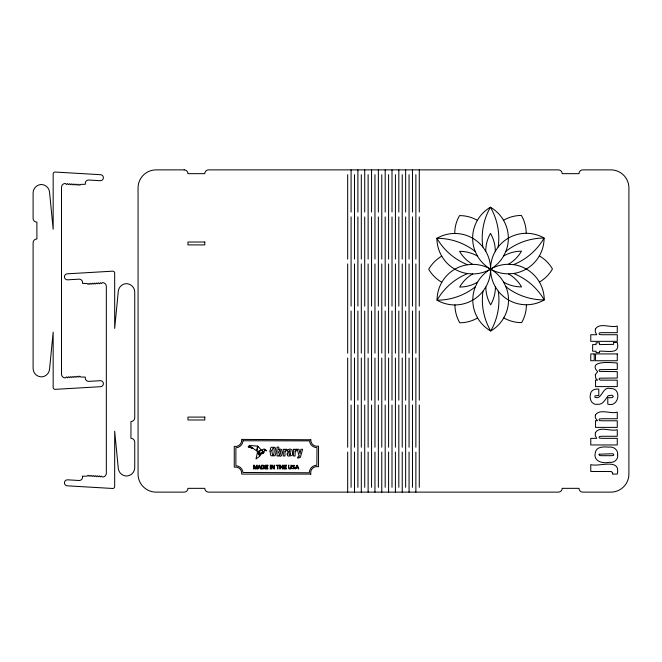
<?xml version="1.0" encoding="UTF-8"?>
<svg xmlns="http://www.w3.org/2000/svg" width="662" height="662" viewBox="0 0 662 662"><rect width="100%" height="100%" fill="white"/><g stroke="black" fill="none" stroke-linecap="round" stroke-linejoin="round"><path stroke-width="0.99" d="M310.784 439.758L241.647 439.419L241.696 439.841A6.231 6.231 0 0 1 234.257 446.378L234.257 467.149A6.231 6.231 0 0 1 241.729 473.247L241.655 474.091L310.776 474.091M503.683 282.161A35.731 35.731 0 0 0 521.565 286.903A35.731 35.731 0 0 0 508.449 273.853A35.731 35.731 0 0 1 477.459 256.07A35.731 35.731 0 0 0 459.585 251.328A35.731 35.731 0 0 0 472.693 264.37A35.731 35.731 0 0 1 503.683 282.161L505.933 286.754A35.731 35.731 0 0 1 490.724 331A35.731 35.731 0 0 1 475.308 286.836L477.525 282.227A35.731 35.731 0 0 1 508.424 264.279A35.731 35.731 0 0 0 521.474 251.171A35.731 35.731 0 0 0 503.617 256.004A35.731 35.731 0 0 1 472.718 273.944A35.731 35.731 0 0 0 459.676 287.06A35.731 35.731 0 0 0 477.525 282.227M477.459 256.07L475.217 251.469A35.731 35.731 0 0 1 490.418 207.231A35.731 35.731 0 0 1 505.842 251.395L503.617 256.004M495.317 251.237A35.731 35.731 0 0 0 490.484 233.38A35.731 35.731 0 0 0 485.743 251.262A35.731 35.731 0 0 1 485.834 286.994A35.731 35.731 0 0 0 490.666 304.843A35.731 35.731 0 0 0 495.408 286.969A35.731 35.731 0 0 1 495.317 251.237L498.172 246.992A35.731 35.731 0 0 1 544.09 238.039A35.731 35.731 0 0 1 513.555 273.48L508.449 273.853M485.834 286.994L482.97 291.239A35.731 35.731 0 0 1 437.052 300.192A35.731 35.731 0 0 1 467.595 264.75L472.693 264.37M508.424 264.279L513.53 264.635A35.731 35.731 0 0 1 544.247 299.919A35.731 35.731 0 0 1 498.287 291.197L495.408 286.969M472.718 273.944L467.612 273.588A35.731 35.731 0 0 1 436.903 238.303A35.731 35.731 0 0 1 482.863 247.034L485.743 251.262M254.109 465.924L255.184 468.961L255.673 468.961L256.74 465.808L256.732 468.961L257.22 468.961L257.22 465.221L256.5 465.221L255.424 468.39L254.349 465.221L253.637 465.221L253.637 468.961L254.125 468.961L254.109 465.808M419.286 169.877L419.286 212.088M419.286 216.896L419.286 306.142M419.286 310.95L419.286 400.204M419.286 405.012L419.286 487.315M415.877 174.685L415.877 259.115M415.877 263.923L415.877 353.169M415.877 357.985L415.877 447.231M415.877 452.038L415.877 492.123M412.467 169.877L412.467 212.088M412.467 216.896L412.467 306.142M412.467 310.95L412.467 400.204M412.467 405.012L412.467 487.315M409.058 174.685L409.058 259.115M409.058 263.923L409.058 353.169M409.058 357.985L409.058 447.231M409.058 452.038L409.058 492.123M405.64 169.877L405.64 212.088M405.64 216.896L405.64 306.142M405.64 310.95L405.64 400.204M405.64 405.012L405.64 487.315M402.231 174.685L402.231 259.115M402.231 263.923L402.231 353.169M402.231 357.985L402.231 447.231M402.231 452.038L402.231 492.123M398.822 169.877L398.822 212.088M398.822 216.896L398.822 306.142M398.822 310.95L398.822 400.204M398.822 405.012L398.822 487.315M395.413 174.685L395.413 259.115M395.413 263.923L395.413 353.169M395.413 357.985L395.413 447.231M395.413 452.038L395.413 492.123M392.003 169.877L392.003 212.088M392.003 216.896L392.003 306.142M392.003 310.95L392.003 400.204M392.003 405.012L392.003 487.315M388.594 174.685L388.594 259.115M388.594 263.923L388.594 353.169M388.594 357.985L388.594 447.231M388.594 452.038L388.594 492.123M385.185 169.877L385.185 212.088M385.185 216.896L385.185 306.142M385.185 310.95L385.185 400.204M385.185 405.012L385.185 487.315M381.775 174.685L381.775 259.115M381.775 263.923L381.775 353.169M381.775 357.985L381.775 447.231M381.775 452.038L381.775 492.123M378.366 169.877L378.366 212.088M378.366 216.896L378.366 306.142M378.366 310.95L378.366 400.204M378.366 405.012L378.366 487.315M374.957 174.685L374.957 259.115M374.957 263.923L374.957 353.169M374.957 357.985L374.957 447.231M374.957 452.038L374.957 492.123M371.548 169.877L371.548 212.088M371.548 216.896L371.548 306.142M371.548 310.95L371.548 400.204M371.548 405.012L371.548 487.315M368.13 174.685L368.13 259.115M368.13 263.923L368.13 353.169M368.13 357.985L368.13 447.231M368.13 452.038L368.13 492.123M364.721 169.877L364.721 212.088M364.721 216.896L364.721 306.142M364.721 310.95L364.721 400.204M364.721 405.012L364.721 487.315M361.311 174.685L361.311 259.115M361.311 263.923L361.311 353.169M361.311 357.985L361.311 447.231M361.311 452.038L361.311 492.123M357.902 169.877L357.902 212.088M357.902 216.896L357.902 306.142M357.902 310.95L357.902 400.204M357.902 405.012L357.902 487.315M354.493 174.685L354.493 259.115M354.493 263.923L354.493 353.169M354.493 357.985L354.493 447.231M354.493 452.038L354.493 492.123M351.083 169.877L351.083 212.088M351.083 216.896L351.083 306.142M351.083 310.95L351.083 400.204M351.083 405.012L351.083 487.315M347.674 174.685L347.674 259.115M347.674 263.923L347.674 353.169M347.674 357.985L347.674 447.231M347.674 452.038L347.674 492.123M454.753 233.471A35.731 35.731 0 0 1 459.494 215.597A35.731 35.731 0 0 1 477.376 220.338M526.216 233.297A35.731 35.731 0 0 0 521.383 215.44A35.731 35.731 0 0 0 503.525 220.272M539.414 282.07A35.731 35.731 0 0 0 552.456 268.962A35.731 35.731 0 0 0 539.348 255.913M503.774 317.892A35.731 35.731 0 0 0 521.648 322.634A35.731 35.731 0 0 0 526.389 304.752M454.935 304.934A35.731 35.731 0 0 0 459.767 322.783A35.731 35.731 0 0 0 477.616 317.959M441.794 282.31A35.731 35.731 0 0 1 428.686 269.268A35.731 35.731 0 0 1 441.736 256.161M498.287 291.197A61.889 61.889 0 0 1 490.724 331A61.889 61.889 0 0 1 482.97 291.239M475.217 251.469A61.889 61.889 0 0 0 436.903 238.303A61.889 61.889 0 0 0 467.595 264.75M505.933 286.754A61.889 61.889 0 0 0 544.247 299.919A61.889 61.889 0 0 0 513.555 273.48M482.863 247.034A61.889 61.889 0 0 1 490.418 207.223A61.889 61.889 0 0 1 498.172 246.992M475.308 286.836A61.889 61.889 0 0 1 437.052 300.192A61.889 61.889 0 0 1 467.612 273.588M513.53 264.635A61.889 61.889 0 0 0 544.09 238.039A61.889 61.889 0 0 0 505.842 251.395M310.776 474.091A6.223 6.223 0 0 1 317.719 466.619L318.538 466.793L318.538 446.114A6.215 6.215 0 0 1 310.776 439.758M270.013 451.054L270.684 455.158A2.127 2.127 0 0 0 271.42 455.82L274.631 455.82A2.127 2.127 0 0 0 275.367 455.158L276.046 451.55L275.367 447.942A2.127 2.127 0 0 0 274.631 447.28L271.42 447.28A2.127 2.127 0 0 0 270.684 447.942L270.013 451.054M271.801 450.723C273.787 465.237 275.864 440.073 271.801 450.723M278.776 452.129C280.274 461.72 281.664 444.938 278.776 452.129M282.285 452.642L281.499 455.704A1.514 1.514 0 0 1 280.945 456.044C279.952 456.937 278.437 454.62 278.694 455.986L277.055 455.986L277.055 447.107L278.768 447.107L278.768 449.92L279.24 449.432A1.456 1.456 0 0 1 279.786 449.175L280.945 449.233A1.514 1.514 0 0 1 281.499 449.581L282.285 452.642M287.192 454.016L287.647 455.671A1.374 1.374 0 0 0 288.21 456.06C292.248 455.481 293.58 456.772 291.934 449.994A1.332 1.332 0 0 0 291.578 449.564L290.436 449.159A5.668 5.668 0 0 0 289.501 449.126L288.086 449.581A1.614 1.614 0 0 0 287.68 450.028L287.391 451.352L288.938 451.352L289.733 450.292L290.527 451.112L287.697 452.734A1.448 1.448 0 0 0 287.407 453.114L287.192 454.016M290.932 467.529C290.477 470.293 287.225 466.95 289.021 465.221L288.5 465.221L288.781 468.539A1.134 1.134 0 0 0 289.178 468.886L290.775 468.886A1.134 1.134 0 0 0 291.172 468.539L291.454 465.221L290.932 465.221L290.932 467.529M284.991 451.807L284.983 455.986L283.27 455.986L283.27 449.299L284.908 449.299L284.908 450.193L285.57 449.415A1.465 1.465 0 0 1 286.216 449.142C287.631 449.341 286.762 451.136 285.488 450.963A1.026 1.026 0 0 0 285.099 451.401L284.991 451.807M295.111 451.807L295.103 455.986L293.382 455.986L293.382 449.299L295.029 449.299L295.029 450.193L295.682 449.415A1.465 1.465 0 0 1 296.336 449.142C297.743 449.341 296.874 451.136 295.608 450.963A1.026 1.026 0 0 0 295.211 451.401L295.111 451.807M613.773 342.519L613.525 344.364L599.507 344.579L599.507 342.8L596.073 342.8L596.073 344.579L592.647 344.579L592.647 351.216L596.073 351.216L596.073 352.639L599.507 352.639L599.507 351.216C606.797 350.529 620.526 355.089 617.274 342.519L613.773 342.519M290.527 453.958L290.469 454.322A0.927 0.927 0 0 1 290.171 454.753L290.006 454.86A1.158 1.158 0 0 1 289.468 454.993L288.88 453.66A0.828 0.828 0 0 1 289.178 453.23L290.527 452.642L290.527 453.958M264.543 467.024L264.088 468.481A1.283 1.283 0 0 1 263.608 468.837L261.457 468.961L261.457 465.221L263.501 465.303A1.374 1.374 0 0 1 264.064 465.643L264.543 467.024M612.689 473.189L612.64 474.091L617.274 474.091C621.08 457.459 598.754 467.322 590.769 464.575L590.769 471.468L611.448 471.534L612.689 473.189M294.971 467.91L294.904 468.332A0.96 0.96 0 0 1 294.706 468.646L292.381 468.713A1.067 1.067 0 0 1 292.083 468.299C293.142 468.564 296.849 468.994 292.116 466.396A1.241 1.241 0 0 1 292.132 466.04L292.157 465.924A1.018 1.018 0 0 1 292.554 465.386L294.449 465.419A1.001 1.001 0 0 1 294.747 465.791C294.731 465.618 290.353 466.089 294.615 467.157A0.869 0.869 0 0 1 294.921 467.571L294.971 467.91M264.03 467.124L263.559 468.332L261.97 468.531L261.97 465.651L263.393 465.75A0.919 0.919 0 0 1 263.749 466.04L264.03 467.124M617.671 454.653C618.465 459.627 613.947 463.21 609.222 462.299C602.792 463.814 593.044 461.397 595.32 452.858C596.048 446.387 603.719 446.726 608.502 447.14C613.186 446.238 618.25 449.523 617.671 454.653M85.406 182.497L85.282 184.284L80.739 184.392L79.738 185.277L78.852 184.276L77.851 185.17L76.957 184.168L75.965 185.062L75.071 184.061L74.07 184.946L73.184 183.945L72.183 184.839L71.289 183.837L70.288 184.731L69.402 183.73L68.401 184.615L67.507 183.614L66.506 184.508L65.513 183.498A3.79 3.79 0 0 0 61.5 187.28L61.5 374.121A3.79 3.79 0 0 0 65.513 377.903L66.506 376.893L67.507 377.787L68.401 376.786L69.402 377.671L70.288 376.67L71.289 377.563L72.183 376.562L73.184 377.456L74.07 376.455L75.071 377.34L75.965 376.339L76.957 377.232L77.851 376.231L78.852 377.125L79.738 376.124L80.739 377.009L85.282 377.108L85.29 378.308A3.368 3.368 0 0 0 88.84 381.362L100.367 380.691A3.012 3.012 0 0 1 103.38 383.703A3.012 3.012 0 0 1 100.367 386.707L55.095 389.355A1.895 1.895 0 0 1 53.167 387.46L53.167 332.117L49.542 369.288A8.416 8.416 0 0 1 41.855 376.868L40.812 376.835A8.416 8.416 0 0 1 33.1 368.453L33.1 242.772A3.79 3.79 0 0 1 36.89 238.982L36.89 222.151A3.79 3.79 0 0 1 33.1 218.361L33.1 192.923A8.416 8.416 0 0 1 40.787 184.541L41.855 184.532A8.416 8.416 0 0 1 49.542 192.104L53.167 229.284L53.167 173.94A1.895 1.895 0 0 1 55.169 172.046L100.367 174.685A3.012 3.012 0 0 1 103.38 177.697A3.012 3.012 0 0 1 100.367 180.709L88.84 180.039A3.368 3.368 0 0 0 85.406 182.497M82.56 476.235L82.436 478.03A3.368 3.368 0 0 1 78.993 480.488L67.466 479.818A3.012 3.012 0 0 0 64.454 482.821A3.012 3.012 0 0 0 67.466 485.834L112.672 488.473A1.895 1.895 0 0 0 114.675 486.587L114.675 431.235L118.291 468.415A8.416 8.416 0 0 0 125.987 475.995L127.054 475.986A8.416 8.416 0 0 0 134.734 467.604L134.734 442.166A3.79 3.79 0 0 0 130.952 438.376L130.952 421.545A3.79 3.79 0 0 0 134.734 417.755L134.734 292.074A8.416 8.416 0 0 0 127.03 283.692L125.987 283.659A8.416 8.416 0 0 0 118.291 291.23L114.675 328.41L114.675 273.067A1.895 1.895 0 0 0 112.739 271.172L67.466 273.811A3.012 3.012 0 0 0 64.454 276.824A3.012 3.012 0 0 0 67.466 279.836L78.993 279.165A3.368 3.368 0 0 1 82.543 282.219L82.56 283.41L87.094 283.518L88.096 284.403L88.989 283.402L89.982 284.296L90.876 283.295L91.877 284.18L92.763 283.187L93.764 284.072L94.658 283.071L95.659 283.965L96.544 282.964L97.546 283.849L98.439 282.856L99.441 283.741L100.326 282.74L101.327 283.634L102.329 282.624A3.79 3.79 0 0 1 106.334 286.406L106.334 473.247A3.79 3.79 0 0 1 102.329 477.029L101.327 476.019L100.326 476.905L99.441 475.912L98.439 476.797L97.546 475.796L96.544 476.69L95.659 475.688L94.658 476.574L93.764 475.581L92.763 476.466L91.877 475.465L90.876 476.359L89.982 475.357L88.989 476.243L88.096 475.25L87.094 476.135L82.56 476.235M243.02 440.751L243.004 441.049A7.539 7.539 0 0 1 235.879 447.81L235.879 465.709A7.539 7.539 0 0 1 242.995 472.478L309.311 472.776A7.539 7.539 0 0 1 316.858 465.229L316.99 447.636A7.539 7.539 0 0 1 309.485 440.867L243.02 440.751M590.43 394.345C589.114 399.12 591.936 405.326 597.662 404.317C603.123 404.929 605.283 399.227 608.138 395.752L612.135 395.197L613.343 396.472L612.226 397.63L607.782 397.705L607.782 404.101C619.094 407.883 622.057 387.725 610.496 388.561C602.238 385.83 602.015 400.725 594.824 397.15L595.072 395.785L598.787 395.537L598.787 389.14C595.064 388.577 590.752 390.042 590.43 394.345M595.303 374.667L595.767 378.35L597.612 380.178L595.543 380.062L595.543 386.6L617.274 386.6L617.274 380.178L600.153 380.145L599.002 379.053L599.64 378.192L617.274 378.035L617.274 371.614L599.656 371.415L599.002 370.505L599.664 369.628L617.274 369.437L617.274 363.024C613.326 362.759 586.979 359.723 597.612 371.746L595.303 374.667M595.353 415.066L595.303 417.896L597.546 420.775L595.543 420.66L595.543 427.387L617.274 427.387L617.274 420.775L602.586 420.775L599.565 420.593L599.002 419.708L599.491 418.889L602.23 418.74L617.274 418.74L617.274 412.128C610.927 414.354 599.731 408.247 595.353 415.066M299.116 455.986C299.191 457.483 296.799 456.317 297.743 458.17L300.358 457.384L302.633 449.299L300.912 449.299L300.018 453.917L299.025 449.299L297.238 449.299L299.116 455.986M595.378 329.155L595.254 331.861L596.727 334.724L590.769 334.724L590.769 341.344L617.274 341.344L617.274 334.724L601.766 334.724L599.557 334.517L599.002 333.698L599.54 332.854L601.981 332.663L617.274 332.663L617.274 326.052C610.96 328.294 599.424 321.98 595.378 329.155M595.378 432.774L595.254 435.472L596.727 438.343L590.769 438.343L590.769 444.955L617.274 444.955L617.274 438.343L601.766 438.343L599.557 438.128L599.002 437.309L599.54 436.465L601.981 436.283L617.274 436.283L617.274 429.663C610.96 431.914 599.424 425.6 595.378 432.774M257.576 446.13L256.558 450.863L249.028 445.394L257.576 446.13M257.957 446.32L256.906 451.12L257.65 451.558L261.176 449.945L257.957 446.32M257.444 452.419L256.02 458.965L259.703 456.242L260.166 455.233L259.479 455.63L257.444 452.419M599.11 454.215L599.433 455.489L601.543 455.679L611.349 455.679L613.351 455.489L613.823 454.72L613.393 453.942L611.564 453.751L599.11 454.215M265.081 449.457L264.825 450.441L266.629 450.83L265.081 449.457M264.825 449.299L263.997 452.187L261.821 450.069L263.84 448.985L264.825 449.299M259.347 465.783L258.751 467.43L259.909 467.43L259.347 465.783M297.147 465.783L296.551 467.43L297.71 467.43L297.147 465.783M258.602 467.844L257.675 468.961L259.09 465.221L259.661 465.221L261.01 468.961L260.456 468.961L260.083 467.844L258.602 467.844M296.402 467.844L295.475 468.961L296.89 465.221L297.461 465.221L298.81 468.961L298.256 468.961L297.883 467.844L296.402 467.844M263.824 452.783L259.612 455.092L257.692 452.096L260.174 453.569L263.824 452.783M261.515 450.259L258.114 451.832L260.332 453.056L263.55 452.403L261.515 450.259M184.168 169.877L156.091 169.877A18.04 18.04 0 0 0 138.06 187.909L138.06 474.091A18.04 18.04 0 0 0 156.091 492.123L184.168 492.123A3.79 3.79 0 0 0 187.95 488.341L204.79 488.341A3.79 3.79 0 0 0 208.571 492.123L558.38 492.123A3.79 3.79 0 0 0 562.17 488.341L579.002 488.341A3.79 3.79 0 0 0 582.792 492.123L610.861 492.123A18.04 18.04 0 0 0 628.9 474.091L628.9 187.909A18.04 18.04 0 0 0 610.861 169.877L582.792 169.877A3.79 3.79 0 0 0 579.002 173.659L562.17 173.659A3.79 3.79 0 0 0 558.38 169.877L208.571 169.877A3.79 3.79 0 0 0 204.79 173.659L187.95 173.659A3.79 3.79 0 0 0 184.168 169.877M204.79 242.019L187.95 242.019L187.95 244.907L204.79 244.907L204.79 242.019M594.219 353.93L590.769 353.93L590.769 360.749L594.219 360.749L594.219 353.93M617.274 353.93L595.543 353.93L595.543 360.749L617.274 360.749L617.274 353.93M204.79 417.093L187.95 417.093L187.95 419.981L204.79 419.981L204.79 417.093M267.87 465.221L265.148 465.221L265.148 468.961L267.911 468.961L267.911 468.514L265.636 468.514L265.636 467.24L267.713 467.24L267.713 466.809L265.636 466.809L265.636 465.684L267.87 465.684L267.87 465.221M270.758 465.221L270.262 465.221L270.262 468.961L270.758 468.961L270.758 465.221M272.107 465.221L271.519 465.221L271.519 468.961L271.991 468.961L271.991 465.94L273.911 468.961L274.482 468.961L274.482 465.221L273.994 465.221L273.994 468.257L272.107 465.221M279.281 465.221L276.244 465.221L276.244 465.667L277.502 465.667L277.502 468.961L278.007 468.961L278.007 465.667L279.281 465.667L279.281 465.221M280.283 465.221L279.786 465.221L279.786 468.961L280.283 468.961L280.283 467.215L282.227 467.215L282.227 468.961L282.748 468.961L282.748 465.221L282.227 465.221L282.227 466.768L280.283 466.768L280.283 465.221M286.423 465.221L283.708 465.221L283.708 468.961L286.472 468.961L286.472 468.514L284.188 468.514L284.188 467.24L286.265 467.24L286.265 466.809L284.188 466.809L284.188 465.684L286.423 465.684L286.423 465.221M250.459 447.032L248.093 446.833L252.536 448.431L250.459 447.032"/></g></svg>
